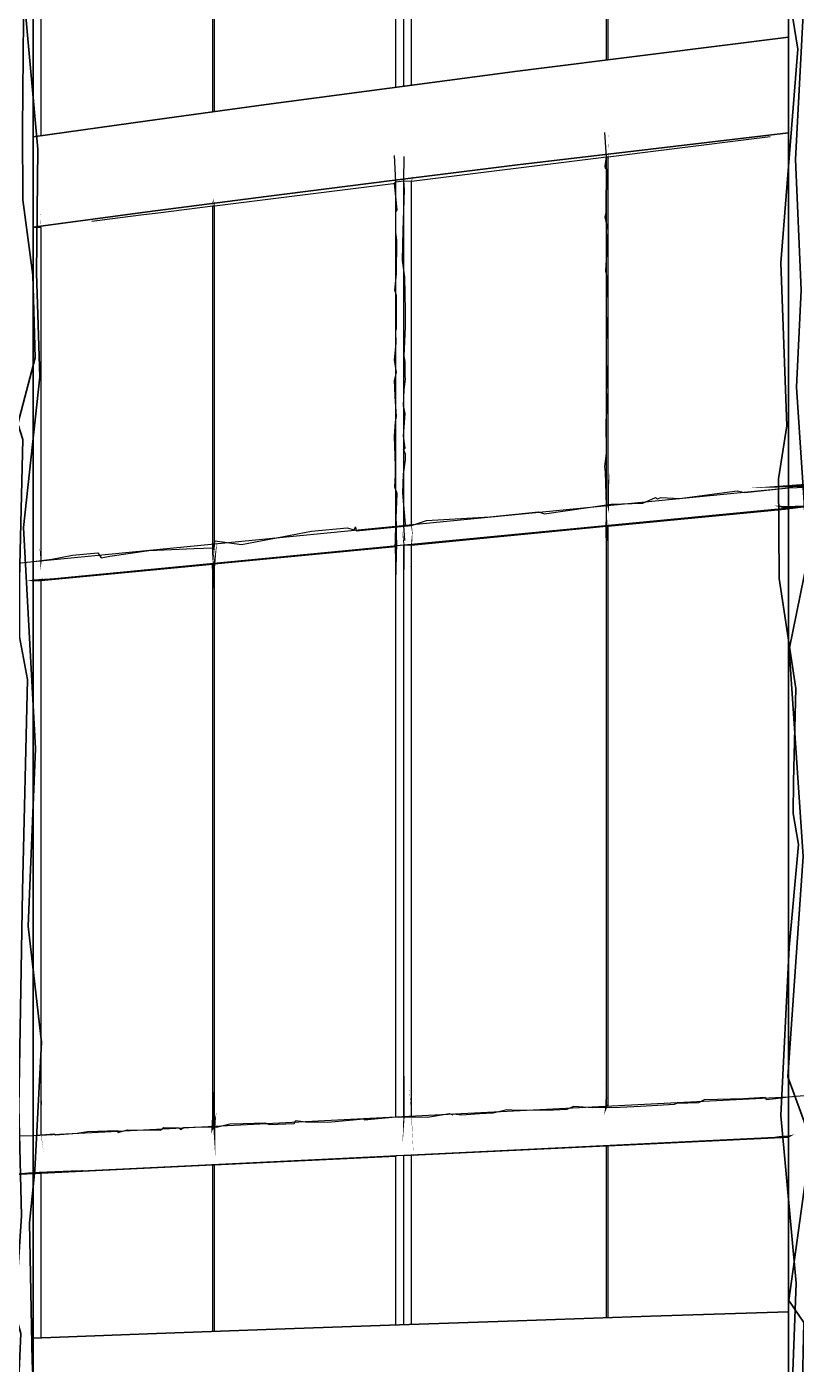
# Model space of a CAD drawing. Header units: inches. Extents: x -877 to 882, y -418 to 410.
# Drawn here: x -670.1 to -603.9, y -60.2 to 54.9 of the extents above; entities that cross this region are included whole.
import ezdxf

# ---------------------------------------------------------------- set-up
doc = ezdxf.new("R2010")
doc.units = ezdxf.units.IN
doc.header["$LTSCALE"] = 0.5
doc.header["$MEASUREMENT"] = 0
doc.layers.get('0').update_dxf_attribs({"lineweight": 18})
for name, color, linetype, lineweight in [('A-Glaz-Curt', 52, 'Continuous', 35), ('A-Glaz-Curt-Unit', 51, 'Continuous', 25), ('A-Wall', 113, 'Continuous', 35)]:
    doc.layers.add(name, color=color, linetype=linetype, lineweight=lineweight)

# ---------------------------------------------------------------- blocks, each defined once
blk = doc.blocks.new('*U12')
at = {"color": 7, "linetype": 'Continuous', "lineweight": -3}
for p, q in [((-615.25, 44.34), (-606.11, 45.48)), ((-638.34, 41.58), (-637.64, 41.66)), ((-658.81, 38.91), (-654.1, 39.5)), ((-654.1, 39.5), (-653.97, 39.51)), ((-664.51, 38.2), (-662.09, 38.5)), ((-664.51, 38.2), (-664.51, 38.2)), ((-662.09, 38.5), (-660.08, 38.75)), ((-660.08, 38.75), (-658.81, 38.91)), ((-638.34, -38.95), (-637.64, -38.91)), ((-637.64, -38.91), (-637.64, -38.91))]:
    blk.add_line(p, q, dxfattribs=at)
at = {"layer": 'A-Glaz-Curt', "color": 143, "linetype": 'Continuous', "lineweight": 35}
for p, q in [((-604.53, -201.32), (-604.53, 207.17)), ((-669.57, -195.25), (-669.57, 189.79)), ((-616.4, 52.55), (-604.53, 54.03)), ((-604.53, 45.8), (-604.53, 54.03)), ((-604.53, 54.03), (-604.53, 54.03)), ((-627.85, 51.1), (-616.4, 52.55)), ((-638.88, 49.65), (-627.85, 51.1)), ((-649.5, 48.23), (-638.88, 49.65)), ((-659.73, 46.83), (-649.5, 48.23)), ((-669.57, 45.44), (-659.73, 46.83)), ((-669.57, 37.68), (-669.57, 45.44)), ((-616.4, 44.4), (-604.53, 45.8)), ((-604.53, 45.8), (-604.53, 45.8)), ((-627.85, 43.03), (-616.4, 44.4)), ((-638.88, 41.66), (-627.85, 43.03)), ((-649.5, 40.32), (-638.88, 41.66)), ((-659.73, 38.99), (-649.5, 40.32)), ((-669.57, 37.68), (-659.73, 38.99)), ((-669.57, 37.68), (-668.89, 37.65)), ((-627.85, -56.51), (-616.4, -56.12)), ((-616.4, -56.12), (-604.53, -55.73)), ((-604.53, -63.96), (-604.53, -55.73)), ((-604.53, -55.73), (-604.53, -55.73)), ((-659.73, -57.64), (-649.5, -57.27)), ((-649.5, -57.27), (-638.88, -56.89)), ((-638.88, -56.89), (-627.85, -56.51)), ((-669.57, -58.01), (-659.73, -57.64)), ((-669.57, -65.77), (-669.57, -58.01))]:
    blk.add_line(p, q, dxfattribs=at)
at = {"layer": 'A-Glaz-Curt-Unit', "color": 143, "linetype": 'Continuous', "lineweight": 25}
for p, q in [((-620.2, 52.07), (-620.2, 66.7)), ((-620.06, 52.09), (-620.06, 66.73)), ((-638.34, 49.72), (-638.34, 64.2)), ((-637.64, 49.82), (-637.64, 64.3)), ((-654.1, 47.6), (-654.1, 61.78)), ((-653.97, 47.62), (-653.97, 61.8)), ((-620.2, 43.72), (-620.06, 43.74)), ((-620.2, 13.69), (-620.2, 43.72)), ((-620.06, 13.71), (-620.06, 43.74)), ((-638.34, 11.92), (-638.34, 41.58)), ((-637.64, 11.99), (-637.64, 41.66)), ((-637.64, 41.66), (-636.99, 41.63)), ((-654.1, 10.38), (-654.1, 39.5)), ((-653.97, 10.39), (-653.97, 39.51)), ((-669.53, 8.87), (-604.53, 15.23)), ((-604.53, 13.51), (-604.53, 15.23)), ((-604.53, 15.23), (-604.53, 15.23)), ((-669.53, 7.25), (-604.53, 13.51)), ((-604.53, 13.51), (-604.53, 13.51)), ((-638.34, 11.92), (-637.64, 11.99)), ((-638.34, 11.92), (-638.34, 11.92)), ((-637.64, 11.99), (-637.64, 11.99)), ((-620.2, 11.91), (-620.06, 11.93)), ((-620.2, -38.01), (-620.2, 11.91)), ((-620.06, -38.01), (-620.06, 11.93)), ((-638.34, -38.95), (-638.34, 10.26)), ((-638.31, 10.26), (-637.64, 10.32)), ((-637.64, -38.91), (-637.64, 10.32)), ((-637.64, 10.32), (-636.99, 10.3)), ((-669.53, 7.25), (-669.53, 8.87)), ((-654.1, 8.65), (-653.97, 8.67)), ((-654.1, -39.76), (-654.1, 8.65)), ((-653.97, -39.75), (-653.97, 8.67)), ((-669.53, 7.25), (-668.89, 7.23)), ((-638.34, -38.95), (-604.53, -37.21)), ((-604.53, -40.64), (-604.53, -37.21)), ((-604.53, -37.21), (-604.53, -37.21)), ((-669.53, -40.55), (-638.34, -38.95)), ((-638.34, -38.95), (-638.13, -38.94)), ((-638.34, -38.95), (-638.34, -38.95)), ((-669.53, -43.79), (-669.53, -40.55)), ((-669.53, -43.79), (-604.53, -40.64)), ((-620.2, -41.44), (-620.06, -41.43)), ((-620.2, -56.25), (-620.2, -41.44)), ((-620.06, -56.24), (-620.06, -41.43)), ((-604.53, -40.64), (-604.53, -40.64)), ((-638.34, -42.27), (-637.64, -42.24)), ((-638.34, -56.87), (-638.34, -42.27)), ((-637.64, -56.85), (-637.64, -42.24)), ((-637.64, -42.24), (-636.99, -42.25)), ((-654.1, -43.08), (-653.97, -43.07)), ((-654.1, -57.44), (-654.1, -43.08)), ((-653.97, -57.43), (-653.97, -43.07)), ((-669.53, -43.79), (-668.89, -43.8))]:
    blk.add_line(p, q, dxfattribs=at)
at = {"layer": 'A-Glaz-Curt-Unit', "color": 141, "linetype": 'Continuous', "lineweight": 25}
for p, q in [((-636.99, 49.9), (-636.99, 64.27)), ((-668.89, 45.54), (-668.89, 59.63)), ((-620.06, 43.74), (-615.25, 44.34)), ((-636.99, 41.63), (-620.2, 43.72)), ((-636.99, 12.05), (-636.99, 41.63)), ((-653.97, 39.51), (-638.34, 41.46)), ((-668.89, 8.93), (-668.89, 37.65)), ((-620.06, 11.93), (-604.53, 13.42)), ((-636.99, 10.3), (-620.2, 11.91)), ((-653.97, 8.67), (-638.34, 10.17)), ((-636.99, -38.88), (-636.99, 10.3)), ((-668.89, 7.23), (-654.1, 8.65)), ((-668.89, -40.52), (-668.89, 7.23)), ((-636.99, -42.25), (-620.2, -41.44)), ((-620.06, -41.43), (-604.53, -40.68)), ((-653.97, -43.07), (-638.34, -42.32)), ((-636.99, -56.82), (-636.99, -42.25)), ((-668.89, -43.8), (-654.1, -43.08)), ((-668.89, -57.99), (-668.89, -43.8))]:
    blk.add_line(p, q, dxfattribs=at)
blk = doc.blocks.new('New Napkin Sketch')
at = {"layer": 'A-Wall', "color": 143, "linetype": 'Continuous', "lineweight": 25}
for p, q in [((-620.2, 52.07), (-620.2, 66.7)), ((-620.06, 52.09), (-620.06, 66.73)), ((-638.34, 49.72), (-638.34, 64.2)), ((-637.64, 49.82), (-637.64, 64.3)), ((-654.1, 47.6), (-654.1, 61.78)), ((-653.97, 47.62), (-653.97, 61.8)), ((-620.2, 43.72), (-620.06, 43.74)), ((-637.64, 41.66), (-636.99, 41.63)), ((-604.53, 13.51), (-604.53, 15.23)), ((-604.53, 15.23), (-604.53, 15.23)), ((-604.53, 13.51), (-604.53, 13.51)), ((-638.34, 11.92), (-637.64, 11.99)), ((-638.34, 11.92), (-638.34, 11.92)), ((-637.64, 11.99), (-637.64, 11.99)), ((-620.2, 11.91), (-620.06, 11.93)), ((-638.31, 10.26), (-637.64, 10.32)), ((-637.64, 10.32), (-636.99, 10.3)), ((-669.53, 7.25), (-669.53, 8.87)), ((-654.1, 8.65), (-653.97, 8.67)), ((-669.53, 7.25), (-668.89, 7.23)), ((-604.53, -40.64), (-604.53, -37.21)), ((-604.53, -37.21), (-604.53, -37.21)), ((-638.34, -38.95), (-638.13, -38.94)), ((-638.34, -38.95), (-638.34, -38.95)), ((-669.53, -43.79), (-669.53, -40.55)), ((-620.2, -41.44), (-620.06, -41.43)), ((-620.2, -56.25), (-620.2, -41.44)), ((-620.06, -56.24), (-620.06, -41.43)), ((-604.53, -40.64), (-604.53, -40.64)), ((-638.34, -42.27), (-637.64, -42.24)), ((-638.34, -56.87), (-638.34, -42.27)), ((-637.64, -56.85), (-637.64, -42.24)), ((-637.64, -42.24), (-636.99, -42.25)), ((-654.1, -43.08), (-653.97, -43.07)), ((-654.1, -57.44), (-654.1, -43.08)), ((-653.97, -57.43), (-653.97, -43.07)), ((-669.53, -43.79), (-668.89, -43.8))]:
    blk.add_line(p, q, dxfattribs=at)
at = {"layer": 'A-Wall', "color": 141, "linetype": 'Continuous', "lineweight": 25}
for p, q in [((-636.99, 49.9), (-636.99, 64.27)), ((-668.89, 45.54), (-668.89, 59.63)), ((-620.06, 43.74), (-615.25, 44.34)), ((-636.99, 41.63), (-620.2, 43.72)), ((-653.97, 39.51), (-638.34, 41.46)), ((-620.06, 11.93), (-604.53, 13.42)), ((-636.99, 10.3), (-620.2, 11.91)), ((-653.97, 8.67), (-638.34, 10.17)), ((-668.89, 7.23), (-654.1, 8.65)), ((-636.99, -42.25), (-620.2, -41.44)), ((-620.06, -41.43), (-604.53, -40.68)), ((-653.97, -43.07), (-638.34, -42.32)), ((-636.99, -56.82), (-636.99, -42.25)), ((-668.89, -43.8), (-654.1, -43.08)), ((-668.89, -57.99), (-668.89, -43.8))]:
    blk.add_line(p, q, dxfattribs=at)
at = {"layer": 'A-Wall', "color": 143, "linetype": 'Continuous', "lineweight": 35}
for p, q in [((-616.4, 52.55), (-604.53, 54.03)), ((-604.53, 45.8), (-604.53, 54.03)), ((-604.53, 54.03), (-604.53, 54.03)), ((-627.85, 51.1), (-616.4, 52.55)), ((-638.88, 49.65), (-627.85, 51.1)), ((-649.5, 48.23), (-638.88, 49.65)), ((-659.73, 46.83), (-649.5, 48.23)), ((-669.57, 45.44), (-659.73, 46.83)), ((-669.57, 37.68), (-669.57, 45.44)), ((-616.4, 44.4), (-604.53, 45.8)), ((-604.53, 45.8), (-604.53, 45.8)), ((-627.85, 43.03), (-616.4, 44.4)), ((-638.88, 41.66), (-627.85, 43.03)), ((-649.5, 40.32), (-638.88, 41.66)), ((-659.73, 38.99), (-649.5, 40.32)), ((-669.57, 37.68), (-659.73, 38.99)), ((-669.57, 37.68), (-668.89, 37.65)), ((-627.85, -56.51), (-616.4, -56.12)), ((-616.4, -56.12), (-604.53, -55.73)), ((-604.53, -63.96), (-604.53, -55.73)), ((-604.53, -55.73), (-604.53, -55.73)), ((-659.73, -57.64), (-649.5, -57.27)), ((-649.5, -57.27), (-638.88, -56.89)), ((-638.88, -56.89), (-627.85, -56.51)), ((-669.57, -58.01), (-659.73, -57.64)), ((-669.57, -65.77), (-669.57, -58.01))]:
    blk.add_line(p, q, dxfattribs=at)
at = {"layer": 'A-Wall', "color": 7, "linetype": 'Continuous', "lineweight": -3}
for p, q in [((-615.25, 44.34), (-606.11, 45.48)), ((-638.34, 41.58), (-637.64, 41.66)), ((-658.81, 38.91), (-654.1, 39.5)), ((-654.1, 39.5), (-653.97, 39.51)), ((-664.51, 38.2), (-662.09, 38.5)), ((-664.51, 38.2), (-664.51, 38.2)), ((-662.09, 38.5), (-660.08, 38.75)), ((-660.08, 38.75), (-658.81, 38.91)), ((-638.34, -38.95), (-637.64, -38.91)), ((-637.64, -38.91), (-637.64, -38.91))]:
    blk.add_line(p, q, dxfattribs=at)
at = {"layer": 'A-Wall', "color": 143, "linetype": 'Continuous', "lineweight": 35, "extrusion": (0, 0, -1)}
for points in [[(603.36, -63.04), (603.21, -56.66), (604.49, -54.76), (603.06, -44.37), (602.96, -39.97), (604.58, -35.51), (603.26, -16.51), (604.48, 1.3), (602.87, 9.2), (603.84, 23.89), (603.43, 32.26), (603.91, 43.51), (602.92, 62.55)], [(604.5, -70), (603.86, -53.27), (605.18, -38.83), (604.47, -24.37), (603.66, -15.48), (604.13, -12.83), (604.1, -10.07), (603.9, -2.07), (605.34, 7.42), (605.38, 16.01), (604.67, 20.55), (605.19, 34.59), (603.73, 53), (604.57, 58.36)], [(669.03, -72.95), (669.66, -59.98), (669.88, -48.06), (669.43, -43.54), (668.85, -32.52), (670, -22.52), (669.38, -7.23), (670.4, 11.8), (669, 24.77), (669.28, 33.71), (669.17, 44.4), (670.41, 58.04)], [(670.81, -61.51), (670.62, -57.61), (671.13, -55.88), (670.57, -47.47), (670.82, -38.12), (670.49, -19.48), (670.07, -1.29), (670.76, 2.38), (670.76, 7.36), (670.47, 19.39), (670.88, 20.73), (669.39, 26.43), (669.6, 33.53), (670.45, 40.02), (670.49, 46.12), (670.38, 58.77)]]:
    blk.add_lwpolyline(points, dxfattribs=at)
at = {"layer": 'A-Wall', "color": 143, "linetype": 'Continuous', "lineweight": 25, "extrusion": (0, 0, -1)}
for points in [[(619.97, 12.96, 0, 0.145, 0), (620.06, 13.71, 0.145, 0, 0), (619.96, 16.58, 0, 0, 0), (619.95, 18.43, 0, 0, 0), (619.94, 18.71, 0, 0, 0), (620.08, 20.42, 0, 0, 0), (620.19, 20.94, 0, 0, 0), (620.11, 21.29, 0, 0, 0), (620.1, 23.47, 0, 0, 0), (620.19, 24.53, 0, 0, 0), (620.12, 25.49, 0, 0, 0), (620.16, 26.91, 0, 0, 0), (619.96, 29.31, 0, 0, 0), (620.18, 30.21, 0, 0, 0), (620.07, 31.69, 0, 0, 0), (619.92, 32.66, 0, 0, 0), (620.09, 34.14, 0, 0, 0), (620.19, 35.73, 0, 0, 0), (620.16, 37.9, 0, 0, 0), (620.06, 38.06, 0, 0, 0), (620.01, 40.58, 0, 0, 0), (619.97, 43.55, 0, 0.0159, 0), (620.06, 43.74, 0.0159, 0, 0), (619.98, 46.08, 0, 0, 0)], [(654.16, 8.55, 0, 0.126, 0), (654.1, 10.38, 0.126, 0, 0), (654.17, 11.32, 0, 0, 0), (653.98, 13.73, 0, 0, 0), (654.21, 15.9, 0, 0, 0), (654.18, 17.26, 0, 0, 0), (654.13, 17.65, 0, 0, 0), (654.18, 20.37, 0, 0, 0), (654.18, 21.58, 0, 0, 0), (654.08, 21.77, 0, 0, 0), (654.18, 22.33, 0, 0, 0), (654.07, 24.05, 0, 0, 0), (653.99, 26.74, 0, 0, 0), (654.16, 26.95, 0, 0, 0), (653.96, 29.07, 0, 0, 0), (654.03, 29.49, 0, 0, 0), (654.15, 31.72, 0, 0, 0), (654.13, 32.64, 0, 0, 0), (654.07, 34.89, 0, 0, 0), (654.09, 35.35, 0, 0, 0), (654.18, 37.69, 0, 0, 0), (654.11, 37.91, 0, 0.0196, 0), (654.1, 39.5, 0.0196, 0, 0), (654.12, 40.88, 0, 0, 0)], [(654.11, 8.36, 0, 0.133, 0), (653.97, 10.39, 0.133, 0, 0), (653.92, 11.48, 0, 0, 0), (653.89, 14.38, 0, 0, 0), (653.99, 16.43, 0, 0, 0), (654, 16.7, 0, 0, 0), (654.11, 19.43, 0, 0, 0), (654, 19.95, 0, 0, 0), (654.08, 21.84, 0, 0, 0), (653.98, 23.68, 0, 0, 0), (654.02, 25.07, 0, 0, 0), (653.94, 26.56, 0, 0, 0), (653.91, 29.16, 0, 0, 0), (653.88, 31.36, 0, 0, 0), (653.91, 32.34, 0, 0, 0), (653.92, 33.89, 0, 0, 0), (653.88, 34.81, 0, 0, 0), (653.92, 36.37, 0, 0, 0), (653.91, 38.45, 0, 0.0926, 0), (653.97, 39.51, 0.0926, 0, 0), (654.07, 40.27, 0, 0, 0)], [(608, 15.2, 0, 0.358, 0), (601.32, 15.52, 0.358, 0, 0), (597.76, 15.91, 0, 0, 0), (590.78, 16.25, 0, 0, 0), (587.35, 16.31, 0, 0, 0), (580.39, 17.35, 0, 0, 0), (575.26, 17.8, 0, 0, 0), (570.32, 18.22, 0, 0, 0), (564.47, 18.3, 0, 0, 0), (562.6, 18.55, 0, 0, 0), (554.96, 19.76, 0, 0, 0), (551.1, 19.35, 0, 0, 0), (546.92, 20.32, 0, 0, 0), (541.84, 20.21, 0, 0, 0), (536.57, 20.68, 0, 0, 0), (532.89, 21.69, 0, 0, 0), (526.56, 21.55, 0, 0, 0), (521.13, 22.62, 0, 0.193, 0), (519.93, 22.38, 0.193, 0, 0), (517.65, 22.19, 0, 0, 0)], [(620.41, -38.77, 0, 0.192, 0), (620.2, -38.01, 0.192, 0, 0), (620.29, -37.43, 0, 0, 0), (620.31, -37.03, 0, 0, 0), (620.06, -34.83, 0, 0, 0), (620.02, -29.96, 0, 0, 0), (620.44, -26.15, 0, 0, 0), (620.03, -24.66, 0, 0, 0), (620.39, -21.94, 0, 0, 0), (620.04, -17.77, 0, 0, 0), (620.09, -14.43, 0, 0, 0), (620.32, -10.13, 0, 0, 0), (620.43, -9.25, 0, 0, 0), (620.14, -4.99, 0, 0, 0), (620, -0.15, 0, 0, 0), (620.13, 1.38, 0, 0, 0), (620.31, 3.16, 0, 0, 0), (620, 6.43, 0, 0, 0), (620.02, 9.54, 0, 0.159, 0), (620.2, 11.91, 0.159, 0, 0), (620.2, 14.04, 0, 0, 0)], [(670.07, 7.22, 0, 0.162, 0), (669.53, 7.25, 0.162, 0, 0), (663.72, 7.69, 0, 0, 0), (662.42, 7.97, 0, 0, 0), (658.56, 8.24, 0, 0, 0), (657.78, 8.06, 0, 0, 0), (655.63, 8.56, 0, 0, 0), (655.44, 8.51, 0, 0, 0), (653.91, 8.69, 0, 0, 0), (648.95, 9.34, 0, 0, 0), (643.37, 9.91, 0, 0, 0), (642.89, 10.09, 0, 0, 0), (642.81, 9.54, 0, 0, 0), (636.37, 10.16, 0, 0, 0), (634.52, 10.84, 0, 0, 0), (632.5, 10.9, 0, 0, 0), (627.13, 11.12, 0, 0, 0), (622.27, 11.76, 0, 0, 0), (617.92, 12.3, 0, 0, 0), (612.95, 12.57, 0, 0, 0), (609.42, 12.93, 0, 0, 0), (605.81, 13.7, 0, 0.279, 0), (604.53, 13.51, 0.279, 0, 0), (601, 13.8, 0, 0, 0)], [(638.33, -39.64, 0, 0.00225, 0), (638.34, -38.95, 0.00225, 0, 0), (638.34, -35.91, 0, 0, 0), (638.4, -34.66, 0, 0, 0), (638.17, -31.2, 0, 0, 0), (638.33, -28.18, 0, 0, 0), (638.21, -25.33, 0, 0, 0), (638.5, -20.81, 0, 0, 0), (638.31, -16.35, 0, 0, 0), (638.28, -13.38, 0, 0, 0), (638.52, -13.24, 0, 0, 0), (638.29, -11.52, 0, 0, 0), (638.55, -7.91, 0, 0, 0), (638.14, -6.3, 0, 0, 0), (638.53, -2.6, 0, 0, 0), (638.17, 0.95, 0, 0, 0), (638.22, 4.35, 0, 0, 0), (638.3, 7.09, 0, 0.245, 0), (638.34, 10.26, 0.245, 0, 0), (638.28, 13.74, 0, 0, 0)], [(620.15, -38.36, 0, 0.00875, 0), (620.06, -38.01, 0.00875, 0, 0), (620.3, -35.98, 0, 0, 0), (620.04, -34.67, 0, 0, 0), (620.22, -29.91, 0, 0, 0), (619.94, -26.13, 0, 0, 0), (620.1, -23.99, 0, 0, 0), (620.01, -21.58, 0, 0, 0), (620.01, -21.19, 0, 0, 0), (619.81, -17.36, 0, 0, 0), (620.23, -13.8, 0, 0, 0), (620.29, -11.02, 0, 0, 0), (620.23, -6.5, 0, 0, 0), (619.94, -3.85, 0, 0, 0), (620.12, -2.67, 0, 0, 0), (619.98, -0.19, 0, 0, 0), (620.11, 0.94, 0, 0, 0), (620.26, 1.01, 0, 0, 0), (620.08, 1.52, 0, 0, 0), (620.23, 4.66, 0, 0, 0), (620.09, 5.04, 0, 0, 0), (620.16, 8.01, 0, 0, 0), (620.16, 9.48, 0, 0.00803, 0), (620.06, 11.93, 0.00803, 0, 0), (619.84, 12.81, 0, 0, 0)], [(637.76, -41.35, 0, 0.119, 0), (637.64, -38.91, 0.119, 0, 0), (637.58, -34.96, 0, 0, 0), (637.51, -33.5, 0, 0, 0), (637.66, -29.73, 0, 0, 0), (637.78, -28.13, 0, 0, 0), (637.5, -23.27, 0, 0, 0), (637.87, -19.55, 0, 0, 0), (637.66, -15.64, 0, 0, 0), (637.58, -14.84, 0, 0, 0), (637.54, -10.38, 0, 0, 0), (637.64, -9.85, 0, 0, 0), (637.74, -9.79, 0, 0, 0), (637.41, -7.12, 0, 0, 0), (637.57, -3.84, 0, 0, 0), (637.64, -2.89, 0, 0, 0), (637.42, 1.68, 0, 0, 0), (637.75, 4.42, 0, 0, 0), (637.57, 7.65, 0, 0.107, 0), (637.64, 10.32, 0.107, 0, 0), (637.79, 11.57, 0, 0, 0)], [(653.88, -42.53, 0, 0.186, 0), (653.97, -39.75, 0.186, 0, 0), (653.8, -38.56, 0, 0, 0), (653.88, -36.85, 0, 0, 0), (654.17, -35.59, 0, 0, 0), (653.99, -30.86, 0, 0, 0), (654.14, -27.94, 0, 0, 0), (654.18, -26.81, 0, 0, 0), (653.98, -26.78, 0, 0, 0), (654.05, -24.53, 0, 0, 0), (653.95, -20.24, 0, 0, 0), (653.88, -18.4, 0, 0, 0), (654.18, -13.95, 0, 0, 0), (653.94, -10.36, 0, 0, 0), (653.97, -8.32, 0, 0, 0), (654.15, -4.48, 0, 0, 0), (654.17, -1.59, 0, 0, 0), (653.97, 2.79, 0, 0, 0), (653.78, 4.59, 0, 0, 0), (654.1, 5.8, 0, 0.168, 0), (653.97, 8.67, 0.168, 0, 0), (653.73, 10.65, 0, 0, 0)], [(654.25, -40.39, 0, 0.238, 0), (654.1, -39.76, 0.238, 0, 0), (653.98, -35.78, 0, 0, 0), (653.88, -34.79, 0, 0, 0), (653.99, -30.9, 0, 0, 0), (654.3, -28.69, 0, 0, 0), (654.24, -25.35, 0, 0, 0), (654.05, -24.39, 0, 0, 0), (654.25, -22.14, 0, 0, 0), (653.94, -21.91, 0, 0, 0), (654.26, -17.36, 0, 0, 0), (654.24, -16.08, 0, 0, 0), (654.08, -11.61, 0, 0, 0), (654.21, -9.5, 0, 0, 0), (653.91, -6.14, 0, 0, 0), (654.24, -5.78, 0, 0, 0), (654.02, -2.91, 0, 0, 0), (654.12, -2.28, 0, 0, 0), (653.92, -2.26, 0, 0, 0), (654.12, 2.55, 0, 0, 0), (654.1, 4.8, 0, 0.19, 0), (654.1, 8.65, 0.19, 0, 0), (654, 8.85, 0, 0, 0)], [(674.43, -44.12, 0, 0.185, 0), (669.53, -43.79, 0.185, 0, 0), (665.01, -43.51, 0, 0, 0), (660.31, -43.13, 0, 0, 0), (655.89, -43.4, 0, 0, 0), (653.92, -42.86, 0, 0, 0), (652.51, -43.14, 0, 0, 0), (651.85, -43.23, 0, 0, 0), (651.09, -42.7, 0, 0, 0), (646.21, -42.66, 0, 0, 0), (644.43, -42.46, 0, 0, 0), (641.63, -42.46, 0, 0, 0), (638.61, -42.27, 0, 0, 0), (634.76, -41.92, 0, 0, 0), (633.97, -41.95, 0, 0, 0), (628.01, -42.09, 0, 0, 0), (626.24, -41.76, 0, 0, 0), (625.98, -41.78, 0, 0, 0), (622.96, -41.69, 0, 0, 0), (622.05, -41.76, 0, 0, 0), (616.06, -41.05, 0, 0, 0), (610.9, -41.23, 0, 0, 0), (605.61, -40.61, 0, 0.163, 0), (604.53, -40.64, 0.163, 0, 0), (603.98, -40.44, 0, 0, 0)]]:
    blk.add_lwpolyline(points, format="xyseb", dxfattribs=at)
for points in [[(620.22, 10.91), (620.2, 13.69), (620.28, 16.58), (620.33, 17.03), (620.19, 18.2), (620.24, 20.95), (620.13, 22.23), (620.06, 23.61), (620.16, 25.03), (620.21, 26.49), (620.21, 27.02), (620.19, 27.82), (620.07, 30.18), (620.09, 33.08), (620.27, 33.88), (620.09, 36.77), (620.06, 37.42), (620.3, 38.52), (620.22, 38.92), (620.22, 40.87), (620.11, 40.99), (620.09, 42.61), (620.29, 42.71), (620.3, 42.91), (620.2, 43.72), (620.34, 45.82)], [(638.37, 10.8), (638.34, 11.92), (638.24, 14.74), (638.43, 15.29), (638.37, 16.35), (638.36, 17.13), (638.45, 19.65), (638.37, 20.9), (638.29, 21.36), (638.41, 23.1), (638.44, 23.85), (638.47, 24.46), (638.28, 25.17), (638.45, 26.25), (638.32, 27.68), (638.35, 28.69), (638.28, 28.94), (638.28, 31.79), (638.43, 32.24), (638.27, 33.64), (638.25, 36.54), (638.34, 37.24), (638.35, 39), (638.22, 39.17), (638.45, 41.44), (638.34, 41.58), (638.47, 43.85)], [(637.56, 10.7), (637.64, 11.99), (637.51, 12.09), (637.73, 14.76), (637.69, 16.4), (637.52, 17.63), (637.51, 18.12), (637.68, 18.56), (637.55, 18.64), (637.68, 19.67), (637.55, 21.63), (637.67, 22.29), (637.63, 23.67), (637.5, 24.6), (637.53, 24.81), (637.54, 26.1), (637.62, 26.55), (637.51, 29.13), (637.52, 30.46), (637.58, 33.36), (637.76, 34.81), (637.71, 37.4), (637.61, 39.98), (637.59, 40.89), (637.64, 41.66), (637.62, 43.77)], [(673.07, 8.51), (669.53, 8.87), (667.95, 9.07), (666.19, 9.43), (663.99, 9.64), (663.72, 9.19), (662.96, 9.33), (659.62, 9.82), (655.72, 10.01), (654.1, 10.06), (653.89, 10.66), (651.63, 10.34), (645.6, 11.49), (642.52, 11.77), (641.93, 11.62), (641.8, 11.87), (641.75, 11.53), (637, 11.99), (635.71, 12.4), (630.24, 12.73), (626.05, 13.16), (625.54, 12.98), (619.79, 13.82), (617.06, 13.9), (615.97, 14.4), (615.82, 14.27), (615.48, 14.39), (613.91, 14.3), (608.95, 14.96), (608.28, 14.81), (604.53, 15.23), (601.51, 15.35)], [(641.07, -39.2), (638.34, -38.95), (635.61, -38.96), (633.72, -38.66), (633.46, -38.77), (633.41, -38.69), (632.66, -38.76), (631.14, -38.66), (629.96, -38.6), (628.79, -38.31), (627.88, -38.36), (624.76, -38.34), (623.58, -38.28), (623.02, -38.01), (621.37, -38.13), (619.02, -38.1), (617.28, -38.03), (614.33, -37.86), (614.14, -37.76), (612.24, -37.7), (611.76, -37.45), (608.4, -37.36), (606.54, -37.25), (606.44, -37.44), (605.66, -37.36), (604.53, -37.21), (601.16, -36.94)], [(672.41, -40.62), (669.53, -40.55), (667.8, -40.41), (667.66, -40.49), (665.78, -40.34), (664.89, -40.2), (662.32, -40.13), (662.28, -40.29), (661.45, -40.06), (658.59, -40.09), (658.35, -39.85), (657.03, -39.9), (656.89, -40.02), (656.6, -39.87), (654.93, -39.8), (653.78, -39.82), (652.63, -39.55), (651.49, -39.53), (649.63, -39.47), (649.21, -39.61), (647.1, -39.52), (646.96, -39.25), (646.1, -39.38), (644.19, -39.4), (641.1, -39.11), (639.45, -39.02), (638.88, -38.97), (638.34, -38.95), (638.08, -38.98)]]:
    blk.add_lwpolyline(points, dxfattribs=at)
at = {"layer": 'A-Wall', "color": 141, "linetype": 'Continuous', "lineweight": 25, "extrusion": (0, 0, -1)}
for points in [[(636.97, 11.08, 0, 0.0621, 0), (636.99, 12.05, 0.0621, 0, 0), (636.9, 12.31, 0, 0, 0), (637.1, 13.33, 0, 0, 0), (637.05, 15.11, 0, 0, 0), (637.13, 16.12, 0, 0, 0), (636.98, 18.61, 0, 0, 0), (636.95, 20.99, 0, 0, 0), (636.93, 23.01, 0, 0, 0), (637.03, 25.19, 0, 0, 0), (637.09, 26.63, 0, 0, 0), (636.84, 29.31, 0, 0, 0), (637.13, 30.21, 0, 0, 0), (636.93, 32.45, 0, 0, 0), (637.02, 34.45, 0, 0, 0), (637.05, 34.58, 0, 0, 0), (637.06, 35.28, 0, 0, 0), (636.99, 36.64, 0, 0, 0), (636.84, 38.89, 0, 0, 0), (637.07, 39.54, 0, 0.0742, 0), (636.99, 41.63, 0.0742, 0, 0), (636.86, 42.11, 0, 0, 0)], [(668.95, 8.11, 0, 0.101, 0), (668.89, 8.93, 0.101, 0, 0), (669.02, 10.14, 0, 0, 0), (669.04, 10.44, 0, 0, 0), (668.9, 10.63, 0, 0, 0), (668.79, 13.13, 0, 0, 0), (669.01, 15.03, 0, 0, 0), (669.03, 17.88, 0, 0, 0), (668.93, 19.76, 0, 0, 0), (668.91, 21.35, 0, 0, 0), (668.99, 23.64, 0, 0, 0), (668.98, 24.85, 0, 0, 0), (669.02, 27.62, 0, 0, 0), (668.88, 27.66, 0, 0, 0), (669.03, 29.7, 0, 0, 0), (668.95, 30.92, 0, 0, 0), (668.99, 31.66, 0, 0, 0), (668.85, 33.94, 0, 0, 0), (669.04, 34.81, 0, 0, 0), (668.78, 36.33, 0, 0, 0), (668.95, 37.23, 0, 0.0213, 0), (668.89, 37.65, 0.0213, 0, 0), (668.95, 39, 0, 0, 0)], [(636.78, -43.09, 0, 0.032, 0), (636.99, -38.88, 0.032, 0, 0), (637.21, -36.1, 0, 0, 0), (636.93, -31.57, 0, 0, 0), (636.95, -30.52, 0, 0, 0), (637.06, -29.58, 0, 0, 0), (637.04, -26.25, 0, 0, 0), (636.91, -23.34, 0, 0, 0), (637.04, -20.65, 0, 0, 0), (637.2, -16.54, 0, 0, 0), (636.83, -12.4, 0, 0, 0), (637.04, -10.2, 0, 0, 0), (636.9, -8.17, 0, 0, 0), (636.8, -5.02, 0, 0, 0), (637.12, -3.83, 0, 0, 0), (637.07, -2.52, 0, 0, 0), (636.78, -2.32, 0, 0, 0), (637.05, -0.27, 0, 0, 0), (637.06, -0.06, 0, 0, 0), (637.18, 4.32, 0, 0, 0), (636.85, 6.42, 0, 0, 0), (636.98, 7.21, 0, 0, 0), (637.08, 8.4, 0, 0.0913, 0), (636.99, 10.3, 0.0913, 0, 0), (636.87, 12.14, 0, 0, 0)], [(668.66, -42.04, 0, 0.0364, 0), (668.89, -40.52, 0.0364, 0, 0), (668.81, -37.03, 0, 0, 0), (668.83, -34.78, 0, 0, 0), (668.8, -31.19, 0, 0, 0), (668.66, -30.06, 0, 0, 0), (668.93, -27.52, 0, 0, 0), (668.84, -24.04, 0, 0, 0), (669.08, -21.02, 0, 0, 0), (668.76, -17.4, 0, 0, 0), (669.12, -16.66, 0, 0, 0), (669.02, -14.7, 0, 0, 0), (668.85, -13.84, 0, 0, 0), (669, -13.14, 0, 0, 0), (668.76, -8.84, 0, 0, 0), (668.83, -6.67, 0, 0, 0), (668.92, -2.76, 0, 0, 0), (668.85, 0.09, 0, 0, 0), (669.07, 3.32, 0, 0, 0), (668.93, 5.63, 0, 0.11, 0), (668.89, 7.23, 0.11, 0, 0), (668.74, 7.54, 0, 0, 0)]]:
    blk.add_lwpolyline(points, format="xyseb", dxfattribs=at)

msp = doc.modelspace()

# ---------------------------------------------------------------- block references
msp.add_blockref('New Napkin Sketch', (0, 0))
at = {"color": 7, "linetype": 'Continuous', "lineweight": -3}
msp.add_blockref('*U12', (0, 0), dxfattribs=at)

doc.saveas('drawing.dxf')
